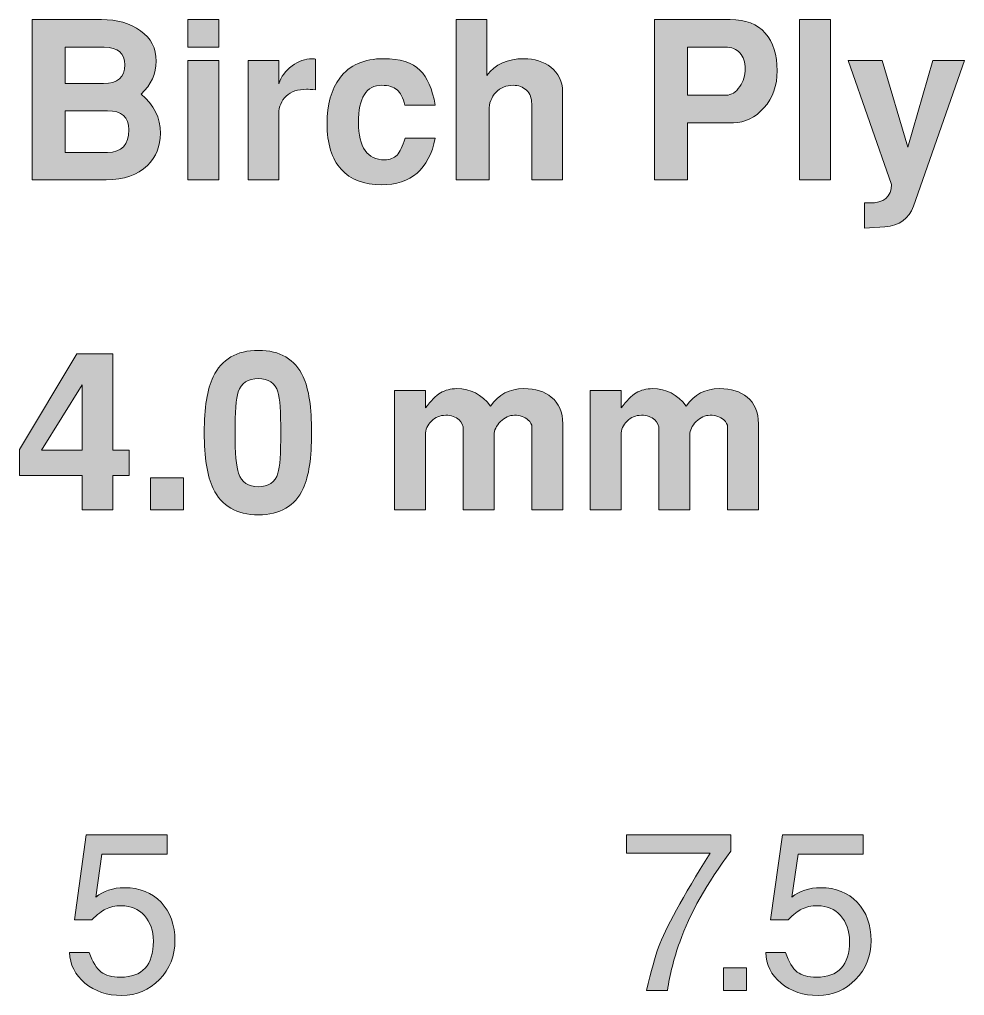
# Model space of a CAD drawing. Header units: inches. Extents: x 1.03 to 7.31, y -7.43 to -0.85.
# Drawn here: x 2.276 to 2.992, y -2.454 to -1.715 of the extents above; entities that cross this region are included whole.
import ezdxf

# ---------------------------------------------------------------- set-up
doc = ezdxf.new("R2010")
doc.units = ezdxf.units.IN
doc.header["$MEASUREMENT"] = 0
doc.layers.add('Layer 1', color=7, linetype='Continuous')

# ---------------------------------------------------------------- blocks, each defined once
blk = doc.blocks.new('block 9')
at = {"layer": 'Layer 1', "true_color": 0xed1f24}
h = blk.add_hatch(color=240, dxfattribs=at)
h.dxf.hatch_style = 2
edge = h.paths.add_edge_path()
edge.add_spline(control_points=[(2.38287, -1.80135), (2.38287, -1.81102), (2.3796, -1.81908), (2.37304, -1.82552), (2.36559, -1.83285), (2.3552, -1.83652), (2.34187, -1.83652), (2.34187, -1.83652), (2.28571, -1.83652), (2.28571, -1.83652), (2.28571, -1.83652), (2.28571, -1.71502), (2.28571, -1.71502), (2.28571, -1.71502), (2.33837, -1.71502), (2.33837, -1.71502), (2.35004, -1.71502), (2.35984, -1.71785), (2.36779, -1.72352), (2.37573, -1.72919), (2.37971, -1.73691), (2.37971, -1.74669), (2.37971, -1.75602), (2.37587, -1.76436), (2.3682, -1.77169), (2.37798, -1.77947), (2.38287, -1.78935), (2.38287, -1.80135)], knot_values=[0, 0, 0, 0, 1, 1, 1, 2, 2, 2, 3, 3, 3, 4, 4, 4, 5, 5, 5, 6, 6, 6, 7, 7, 7, 8, 8, 8, 9, 9, 9, 9], degree=3, periodic=1)
edge = h.paths.add_edge_path()
edge.add_spline(control_points=[(2.35588, -1.74936), (2.35588, -1.74046), (2.35071, -1.73602), (2.34037, -1.73602), (2.34037, -1.73602), (2.31071, -1.73602), (2.31071, -1.73602), (2.31071, -1.73602), (2.31071, -1.76352), (2.31071, -1.76352), (2.31071, -1.76352), (2.33971, -1.76352), (2.33971, -1.76352), (2.35048, -1.76352), (2.35588, -1.7588), (2.35588, -1.74936)], knot_values=[0, 0, 0, 0, 1, 1, 1, 2, 2, 2, 3, 3, 3, 4, 4, 4, 5, 5, 5, 5], degree=3, periodic=1)
edge = h.paths.add_edge_path()
edge.add_spline(control_points=[(2.35904, -1.79852), (2.35904, -1.78897), (2.3536, -1.78419), (2.34271, -1.78419), (2.34271, -1.78419), (2.31071, -1.78419), (2.31071, -1.78419), (2.31071, -1.78419), (2.31071, -1.81569), (2.31071, -1.81569), (2.31071, -1.81569), (2.34271, -1.81569), (2.34271, -1.81569), (2.3536, -1.81569), (2.35904, -1.80996), (2.35904, -1.79852)], knot_values=[0, 0, 0, 0, 1, 1, 1, 2, 2, 2, 3, 3, 3, 4, 4, 4, 5, 5, 5, 5], degree=3, periodic=1)
h = blk.add_hatch(color=240, dxfattribs=at)
h.dxf.hatch_style = 2
h.paths.add_polyline_path([(2.42704, -1.73585), (2.40371, -1.73585), (2.40371, -1.71502), (2.42704, -1.71502)])
h.paths.add_polyline_path([(2.42704, -1.83652), (2.40371, -1.83652), (2.40371, -1.74619), (2.42704, -1.74619)])
h = blk.add_hatch(color=240, dxfattribs=at)
h.dxf.hatch_style = 2
edge = h.paths.add_edge_path()
edge.add_spline(control_points=[(2.68737, -1.83652), (2.68737, -1.83652), (2.66404, -1.83652), (2.66404, -1.83652), (2.66404, -1.83652), (2.66404, -1.77889), (2.66404, -1.77889), (2.66404, -1.77454), (2.66271, -1.77112), (2.66004, -1.76862), (2.65737, -1.76611), (2.65398, -1.76485), (2.64987, -1.76485), (2.64465, -1.76485), (2.64031, -1.76666), (2.63687, -1.77028), (2.63343, -1.77391), (2.63171, -1.77844), (2.63171, -1.7839), (2.63171, -1.7839), (2.63171, -1.83652), (2.63171, -1.83652), (2.63171, -1.83652), (2.6067, -1.83652), (2.6067, -1.83652), (2.6067, -1.83652), (2.6067, -1.71502), (2.6067, -1.71502), (2.6067, -1.71502), (2.63004, -1.71502), (2.63004, -1.71502), (2.63004, -1.71502), (2.63004, -1.75752), (2.63004, -1.75752), (2.63637, -1.74897), (2.6457, -1.74469), (2.65804, -1.74469), (2.66614, -1.74469), (2.67298, -1.74685), (2.67854, -1.75119), (2.68443, -1.75585), (2.68737, -1.76196), (2.68737, -1.76952), (2.68737, -1.76952), (2.68737, -1.83652), (2.68737, -1.83652)], knot_values=[0, 0, 0, 0, 1, 1, 1, 2, 2, 2, 3, 3, 3, 4, 4, 4, 5, 5, 5, 6, 6, 6, 7, 7, 7, 8, 8, 8, 9, 9, 9, 10, 10, 10, 11, 11, 11, 12, 12, 12, 13, 13, 13, 14, 14, 14, 15, 15, 15, 15], degree=3, periodic=1)
h = blk.add_hatch(color=240, dxfattribs=at)
h.dxf.hatch_style = 2
edge = h.paths.add_edge_path()
edge.add_spline(control_points=[(2.84987, -1.75385), (2.84987, -1.76508), (2.84654, -1.77443), (2.83987, -1.78193), (2.8332, -1.78944), (2.82554, -1.79319), (2.81687, -1.79319), (2.81687, -1.79319), (2.78204, -1.79319), (2.78204, -1.79319), (2.78204, -1.79319), (2.78204, -1.83652), (2.78204, -1.83652), (2.78204, -1.83652), (2.75704, -1.83652), (2.75704, -1.83652), (2.75704, -1.83652), (2.75704, -1.71502), (2.75704, -1.71502), (2.75704, -1.71502), (2.8142, -1.71502), (2.8142, -1.71502), (2.82598, -1.71502), (2.83487, -1.71847), (2.84087, -1.72536), (2.84687, -1.73225), (2.84987, -1.74175), (2.84987, -1.75385)], knot_values=[0, 0, 0, 0, 1, 1, 1, 2, 2, 2, 3, 3, 3, 4, 4, 4, 5, 5, 5, 6, 6, 6, 7, 7, 7, 8, 8, 8, 9, 9, 9, 9], degree=3, periodic=1)
edge = h.paths.add_edge_path()
edge.add_spline(control_points=[(2.8257, -1.75235), (2.8257, -1.74736), (2.82437, -1.74335), (2.8217, -1.74036), (2.81904, -1.73735), (2.81531, -1.73585), (2.81054, -1.73585), (2.81054, -1.73585), (2.78204, -1.73585), (2.78204, -1.73585), (2.78204, -1.73585), (2.78204, -1.77235), (2.78204, -1.77235), (2.78204, -1.77235), (2.8112, -1.77235), (2.8112, -1.77235), (2.81521, -1.77235), (2.81864, -1.77019), (2.82154, -1.76586), (2.82431, -1.76185), (2.8257, -1.75735), (2.8257, -1.75235)], knot_values=[0, 0, 0, 0, 1, 1, 1, 2, 2, 2, 3, 3, 3, 4, 4, 4, 5, 5, 5, 6, 6, 6, 7, 7, 7, 7], degree=3, periodic=1)
h = blk.add_hatch(color=240, dxfattribs=at)
h.dxf.hatch_style = 2
h.paths.add_polyline_path([(2.8902, -1.83652), (2.86687, -1.83652), (2.86687, -1.71502), (2.8902, -1.71502)])
h = blk.add_hatch(color=240, dxfattribs=at)
h.dxf.hatch_style = 2
edge = h.paths.add_edge_path()
edge.add_spline(control_points=[(2.50037, -1.76835), (2.49726, -1.76802), (2.49498, -1.76786), (2.49354, -1.76786), (2.48699, -1.76786), (2.48185, -1.76961), (2.47812, -1.77311), (2.4744, -1.7766), (2.47254, -1.78102), (2.47254, -1.78636), (2.47254, -1.78636), (2.47254, -1.83652), (2.47254, -1.83652), (2.47254, -1.83652), (2.44921, -1.83652), (2.44921, -1.83652), (2.44921, -1.83652), (2.44921, -1.74619), (2.44921, -1.74619), (2.44921, -1.74619), (2.47254, -1.74619), (2.47254, -1.74619), (2.47254, -1.74619), (2.47254, -1.76369), (2.47254, -1.76369), (2.47421, -1.75836), (2.47754, -1.75385), (2.48254, -1.75019), (2.48754, -1.74652), (2.49254, -1.74469), (2.49754, -1.74469), (2.49809, -1.74469), (2.49904, -1.7448), (2.50037, -1.74502), (2.50037, -1.74502), (2.50037, -1.76835), (2.50037, -1.76835)], knot_values=[0, 0, 0, 0, 1, 1, 1, 2, 2, 2, 3, 3, 3, 4, 4, 4, 5, 5, 5, 6, 6, 6, 7, 7, 7, 8, 8, 8, 9, 9, 9, 10, 10, 10, 11, 11, 11, 12, 12, 12, 12], degree=3, periodic=1)
h = blk.add_hatch(color=240, dxfattribs=at)
h.dxf.hatch_style = 2
edge = h.paths.add_edge_path()
edge.add_spline(control_points=[(2.59104, -1.80502), (2.58615, -1.82846), (2.57254, -1.84019), (2.5502, -1.84019), (2.53698, -1.84019), (2.52681, -1.83627), (2.51971, -1.82844), (2.51259, -1.8206), (2.50904, -1.80908), (2.50904, -1.79386), (2.50904, -1.77941), (2.51226, -1.76791), (2.5187, -1.75935), (2.52604, -1.74958), (2.5371, -1.74469), (2.55187, -1.74469), (2.56432, -1.74469), (2.57354, -1.74763), (2.57954, -1.75352), (2.58487, -1.75874), (2.5887, -1.76752), (2.59104, -1.77985), (2.59104, -1.77985), (2.56797, -1.77985), (2.56797, -1.77985), (2.56664, -1.77435), (2.56466, -1.77047), (2.56204, -1.76823), (2.55942, -1.76598), (2.5556, -1.76485), (2.55059, -1.76485), (2.53878, -1.76485), (2.53287, -1.77427), (2.53287, -1.7931), (2.53287, -1.81194), (2.53945, -1.82136), (2.5526, -1.82136), (2.55661, -1.82136), (2.55975, -1.82013), (2.56204, -1.81769), (2.56432, -1.81525), (2.56636, -1.81102), (2.56814, -1.80502), (2.56814, -1.80502), (2.59104, -1.80502), (2.59104, -1.80502)], knot_values=[0, 0, 0, 0, 1, 1, 1, 2, 2, 2, 3, 3, 3, 4, 4, 4, 5, 5, 5, 6, 6, 6, 7, 7, 7, 8, 8, 8, 9, 9, 9, 10, 10, 10, 11, 11, 11, 12, 12, 12, 13, 13, 13, 14, 14, 14, 15, 15, 15, 15], degree=3, periodic=1)
h = blk.add_hatch(color=240, dxfattribs=at)
h.dxf.hatch_style = 2
edge = h.paths.add_edge_path()
edge.add_spline(control_points=[(2.9917, -1.74619), (2.9917, -1.74619), (2.95304, -1.85652), (2.95304, -1.85652), (2.9497, -1.86597), (2.94248, -1.87113), (2.93137, -1.87202), (2.93137, -1.87202), (2.91604, -1.87319), (2.91604, -1.87319), (2.91604, -1.87319), (2.91604, -1.85402), (2.91604, -1.85402), (2.91604, -1.85402), (2.91954, -1.85402), (2.91954, -1.85402), (2.93076, -1.85402), (2.93637, -1.84935), (2.93637, -1.84002), (2.93637, -1.84002), (2.90354, -1.74619), (2.90354, -1.74619), (2.90354, -1.74619), (2.92937, -1.74619), (2.92937, -1.74619), (2.92937, -1.74619), (2.94887, -1.81169), (2.94887, -1.81169), (2.94887, -1.81169), (2.96771, -1.74619), (2.96771, -1.74619), (2.96771, -1.74619), (2.9917, -1.74619), (2.9917, -1.74619)], knot_values=[0, 0, 0, 0, 1, 1, 1, 2, 2, 2, 3, 3, 3, 4, 4, 4, 5, 5, 5, 6, 6, 6, 7, 7, 7, 8, 8, 8, 9, 9, 9, 10, 10, 10, 11, 11, 11, 11], degree=3, periodic=1)
at = {"layer": 'Layer 1', "lineweight": 0}
for points in [[(2.42704, -1.73585), (2.40371, -1.73585), (2.40371, -1.71502), (2.42704, -1.71502), (2.42704, -1.73585)], [(2.8902, -1.83652), (2.86687, -1.83652), (2.86687, -1.71502), (2.8902, -1.71502), (2.8902, -1.83652)], [(2.42704, -1.83652), (2.40371, -1.83652), (2.40371, -1.74619), (2.42704, -1.74619), (2.42704, -1.83652)]]:
    blk.add_lwpolyline(points, dxfattribs=at)
for points, knots in [([(2.38287, -1.80135), (2.38287, -1.81102), (2.3796, -1.81908), (2.37304, -1.82552), (2.36559, -1.83285), (2.3552, -1.83652), (2.34187, -1.83652), (2.34187, -1.83652), (2.28571, -1.83652), (2.28571, -1.83652), (2.28571, -1.83652), (2.28571, -1.71502), (2.28571, -1.71502), (2.28571, -1.71502), (2.33837, -1.71502), (2.33837, -1.71502), (2.35004, -1.71502), (2.35984, -1.71785), (2.36779, -1.72352), (2.37573, -1.72919), (2.37971, -1.73691), (2.37971, -1.74669), (2.37971, -1.75602), (2.37587, -1.76436), (2.3682, -1.77169), (2.37798, -1.77947), (2.38287, -1.78935), (2.38287, -1.80135)], [0, 0, 0, 0, 1, 1, 1, 2, 2, 2, 3, 3, 3, 4, 4, 4, 5, 5, 5, 6, 6, 6, 7, 7, 7, 8, 8, 8, 9, 9, 9, 9]), ([(2.68737, -1.83652), (2.68737, -1.83652), (2.66404, -1.83652), (2.66404, -1.83652), (2.66404, -1.83652), (2.66404, -1.77889), (2.66404, -1.77889), (2.66404, -1.77454), (2.66271, -1.77112), (2.66004, -1.76862), (2.65737, -1.76611), (2.65398, -1.76485), (2.64987, -1.76485), (2.64465, -1.76485), (2.64031, -1.76666), (2.63687, -1.77028), (2.63343, -1.77391), (2.63171, -1.77844), (2.63171, -1.7839), (2.63171, -1.7839), (2.63171, -1.83652), (2.63171, -1.83652), (2.63171, -1.83652), (2.6067, -1.83652), (2.6067, -1.83652), (2.6067, -1.83652), (2.6067, -1.71502), (2.6067, -1.71502), (2.6067, -1.71502), (2.63004, -1.71502), (2.63004, -1.71502), (2.63004, -1.71502), (2.63004, -1.75752), (2.63004, -1.75752), (2.63637, -1.74897), (2.6457, -1.74469), (2.65804, -1.74469), (2.66614, -1.74469), (2.67298, -1.74685), (2.67854, -1.75119), (2.68443, -1.75585), (2.68737, -1.76196), (2.68737, -1.76952), (2.68737, -1.76952), (2.68737, -1.83652), (2.68737, -1.83652)], [0, 0, 0, 0, 1, 1, 1, 2, 2, 2, 3, 3, 3, 4, 4, 4, 5, 5, 5, 6, 6, 6, 7, 7, 7, 8, 8, 8, 9, 9, 9, 10, 10, 10, 11, 11, 11, 12, 12, 12, 13, 13, 13, 14, 14, 14, 15, 15, 15, 15]), ([(2.84987, -1.75385), (2.84987, -1.76508), (2.84654, -1.77443), (2.83987, -1.78193), (2.8332, -1.78944), (2.82554, -1.79319), (2.81687, -1.79319), (2.81687, -1.79319), (2.78204, -1.79319), (2.78204, -1.79319), (2.78204, -1.79319), (2.78204, -1.83652), (2.78204, -1.83652), (2.78204, -1.83652), (2.75704, -1.83652), (2.75704, -1.83652), (2.75704, -1.83652), (2.75704, -1.71502), (2.75704, -1.71502), (2.75704, -1.71502), (2.8142, -1.71502), (2.8142, -1.71502), (2.82598, -1.71502), (2.83487, -1.71847), (2.84087, -1.72536), (2.84687, -1.73225), (2.84987, -1.74175), (2.84987, -1.75385)], [0, 0, 0, 0, 1, 1, 1, 2, 2, 2, 3, 3, 3, 4, 4, 4, 5, 5, 5, 6, 6, 6, 7, 7, 7, 8, 8, 8, 9, 9, 9, 9]), ([(2.35588, -1.74936), (2.35588, -1.74046), (2.35071, -1.73602), (2.34037, -1.73602), (2.34037, -1.73602), (2.31071, -1.73602), (2.31071, -1.73602), (2.31071, -1.73602), (2.31071, -1.76352), (2.31071, -1.76352), (2.31071, -1.76352), (2.33971, -1.76352), (2.33971, -1.76352), (2.35048, -1.76352), (2.35588, -1.7588), (2.35588, -1.74936)], [0, 0, 0, 0, 1, 1, 1, 2, 2, 2, 3, 3, 3, 4, 4, 4, 5, 5, 5, 5]), ([(2.8257, -1.75235), (2.8257, -1.74736), (2.82437, -1.74335), (2.8217, -1.74036), (2.81904, -1.73735), (2.81531, -1.73585), (2.81054, -1.73585), (2.81054, -1.73585), (2.78204, -1.73585), (2.78204, -1.73585), (2.78204, -1.73585), (2.78204, -1.77235), (2.78204, -1.77235), (2.78204, -1.77235), (2.8112, -1.77235), (2.8112, -1.77235), (2.81521, -1.77235), (2.81864, -1.77019), (2.82154, -1.76586), (2.82431, -1.76185), (2.8257, -1.75735), (2.8257, -1.75235)], [0, 0, 0, 0, 1, 1, 1, 2, 2, 2, 3, 3, 3, 4, 4, 4, 5, 5, 5, 6, 6, 6, 7, 7, 7, 7]), ([(2.50037, -1.76835), (2.49726, -1.76802), (2.49498, -1.76786), (2.49354, -1.76786), (2.48699, -1.76786), (2.48185, -1.76961), (2.47812, -1.77311), (2.4744, -1.7766), (2.47254, -1.78102), (2.47254, -1.78636), (2.47254, -1.78636), (2.47254, -1.83652), (2.47254, -1.83652), (2.47254, -1.83652), (2.44921, -1.83652), (2.44921, -1.83652), (2.44921, -1.83652), (2.44921, -1.74619), (2.44921, -1.74619), (2.44921, -1.74619), (2.47254, -1.74619), (2.47254, -1.74619), (2.47254, -1.74619), (2.47254, -1.76369), (2.47254, -1.76369), (2.47421, -1.75836), (2.47754, -1.75385), (2.48254, -1.75019), (2.48754, -1.74652), (2.49254, -1.74469), (2.49754, -1.74469), (2.49809, -1.74469), (2.49904, -1.7448), (2.50037, -1.74502), (2.50037, -1.74502), (2.50037, -1.76835), (2.50037, -1.76835)], [0, 0, 0, 0, 1, 1, 1, 2, 2, 2, 3, 3, 3, 4, 4, 4, 5, 5, 5, 6, 6, 6, 7, 7, 7, 8, 8, 8, 9, 9, 9, 10, 10, 10, 11, 11, 11, 12, 12, 12, 12]), ([(2.59104, -1.80502), (2.58615, -1.82846), (2.57254, -1.84019), (2.5502, -1.84019), (2.53698, -1.84019), (2.52681, -1.83627), (2.51971, -1.82844), (2.51259, -1.8206), (2.50904, -1.80908), (2.50904, -1.79386), (2.50904, -1.77941), (2.51226, -1.76791), (2.5187, -1.75935), (2.52604, -1.74958), (2.5371, -1.74469), (2.55187, -1.74469), (2.56432, -1.74469), (2.57354, -1.74763), (2.57954, -1.75352), (2.58487, -1.75874), (2.5887, -1.76752), (2.59104, -1.77985), (2.59104, -1.77985), (2.56797, -1.77985), (2.56797, -1.77985), (2.56664, -1.77435), (2.56466, -1.77047), (2.56204, -1.76823), (2.55942, -1.76598), (2.5556, -1.76485), (2.55059, -1.76485), (2.53878, -1.76485), (2.53287, -1.77427), (2.53287, -1.7931), (2.53287, -1.81194), (2.53945, -1.82136), (2.5526, -1.82136), (2.55661, -1.82136), (2.55975, -1.82013), (2.56204, -1.81769), (2.56432, -1.81525), (2.56636, -1.81102), (2.56814, -1.80502), (2.56814, -1.80502), (2.59104, -1.80502), (2.59104, -1.80502)], [0, 0, 0, 0, 1, 1, 1, 2, 2, 2, 3, 3, 3, 4, 4, 4, 5, 5, 5, 6, 6, 6, 7, 7, 7, 8, 8, 8, 9, 9, 9, 10, 10, 10, 11, 11, 11, 12, 12, 12, 13, 13, 13, 14, 14, 14, 15, 15, 15, 15]), ([(2.9917, -1.74619), (2.9917, -1.74619), (2.95304, -1.85652), (2.95304, -1.85652), (2.9497, -1.86597), (2.94248, -1.87113), (2.93137, -1.87202), (2.93137, -1.87202), (2.91604, -1.87319), (2.91604, -1.87319), (2.91604, -1.87319), (2.91604, -1.85402), (2.91604, -1.85402), (2.91604, -1.85402), (2.91954, -1.85402), (2.91954, -1.85402), (2.93076, -1.85402), (2.93637, -1.84935), (2.93637, -1.84002), (2.93637, -1.84002), (2.90354, -1.74619), (2.90354, -1.74619), (2.90354, -1.74619), (2.92937, -1.74619), (2.92937, -1.74619), (2.92937, -1.74619), (2.94887, -1.81169), (2.94887, -1.81169), (2.94887, -1.81169), (2.96771, -1.74619), (2.96771, -1.74619), (2.96771, -1.74619), (2.9917, -1.74619), (2.9917, -1.74619)], [0, 0, 0, 0, 1, 1, 1, 2, 2, 2, 3, 3, 3, 4, 4, 4, 5, 5, 5, 6, 6, 6, 7, 7, 7, 8, 8, 8, 9, 9, 9, 10, 10, 10, 11, 11, 11, 11]), ([(2.35904, -1.79852), (2.35904, -1.78897), (2.3536, -1.78419), (2.34271, -1.78419), (2.34271, -1.78419), (2.31071, -1.78419), (2.31071, -1.78419), (2.31071, -1.78419), (2.31071, -1.81569), (2.31071, -1.81569), (2.31071, -1.81569), (2.34271, -1.81569), (2.34271, -1.81569), (2.3536, -1.81569), (2.35904, -1.80996), (2.35904, -1.79852)], [0, 0, 0, 0, 1, 1, 1, 2, 2, 2, 3, 3, 3, 4, 4, 4, 5, 5, 5, 5])]:
    blk.add_open_spline(points, degree=3, knots=knots, dxfattribs=at)
blk = doc.blocks.new('block 11')
at = {"layer": 'Layer 1', "true_color": 0xed1f24}
h = blk.add_hatch(color=240, dxfattribs=at)
h.dxf.hatch_style = 2
edge = h.paths.add_edge_path()
edge.add_spline(control_points=[(2.49737, -2.02802), (2.49737, -2.04702), (2.49526, -2.06113), (2.49103, -2.07035), (2.48482, -2.08369), (2.47348, -2.09035), (2.45704, -2.09035), (2.44059, -2.09035), (2.42921, -2.08369), (2.42287, -2.07035), (2.41831, -2.06091), (2.41604, -2.0468), (2.41604, -2.02802), (2.41604, -2.00924), (2.41831, -1.99513), (2.42287, -1.98569), (2.42921, -1.97235), (2.44059, -1.96568), (2.45704, -1.96568), (2.47348, -1.96568), (2.48482, -1.97235), (2.49103, -1.98569), (2.49526, -1.99491), (2.49737, -2.00902), (2.49737, -2.02802)], knot_values=[0, 0, 0, 0, 1, 1, 1, 2, 2, 2, 3, 3, 3, 4, 4, 4, 5, 5, 5, 6, 6, 6, 7, 7, 7, 8, 8, 8, 8], degree=3, periodic=1)
edge = h.paths.add_edge_path()
edge.add_spline(control_points=[(2.47404, -2.02802), (2.47404, -2.01225), (2.47331, -2.00197), (2.47187, -1.99719), (2.46965, -1.99041), (2.4647, -1.98702), (2.45704, -1.98702), (2.44926, -1.98702), (2.44421, -1.99041), (2.44187, -1.99719), (2.44021, -2.00219), (2.43937, -2.01246), (2.43937, -2.02802), (2.43937, -2.04358), (2.44026, -2.05385), (2.44204, -2.05885), (2.44426, -2.06563), (2.44926, -2.06902), (2.45704, -2.06902), (2.4647, -2.06902), (2.46965, -2.06563), (2.47187, -2.05885), (2.47331, -2.05408), (2.47404, -2.0438), (2.47404, -2.02802)], knot_values=[0, 0, 0, 0, 1, 1, 1, 2, 2, 2, 3, 3, 3, 4, 4, 4, 5, 5, 5, 6, 6, 6, 7, 7, 7, 8, 8, 8, 8], degree=3, periodic=1)
h = blk.add_hatch(color=240, dxfattribs=at)
h.dxf.hatch_style = 2
h.paths.add_polyline_path([(2.35921, -2.06052), (2.34688, -2.06052), (2.34688, -2.08652), (2.32354, -2.08652), (2.32354, -2.06052), (2.2762, -2.06052), (2.2762, -2.04069), (2.31971, -1.96836), (2.34688, -1.96836), (2.34688, -2.04119), (2.35921, -2.04119)])
h.paths.add_polyline_path([(2.32354, -2.04119), (2.32354, -1.99173), (2.29283, -2.04119)])
h = blk.add_hatch(color=240, dxfattribs=at)
h.dxf.hatch_style = 2
edge = h.paths.add_edge_path()
edge.add_spline(control_points=[(2.68754, -2.08652), (2.68754, -2.08652), (2.66421, -2.08652), (2.66421, -2.08652), (2.66421, -2.08652), (2.66421, -2.02383), (2.66421, -2.02383), (2.66421, -2.02195), (2.66321, -2.02012), (2.66121, -2.01834), (2.65865, -2.01602), (2.65521, -2.01485), (2.65087, -2.01485), (2.64709, -2.01485), (2.6436, -2.01643), (2.64037, -2.01959), (2.63715, -2.02275), (2.63554, -2.02616), (2.63554, -2.02982), (2.63554, -2.02982), (2.63554, -2.08652), (2.63554, -2.08652), (2.63554, -2.08652), (2.61221, -2.08652), (2.61221, -2.08652), (2.61221, -2.08652), (2.61221, -2.02552), (2.61221, -2.02552), (2.61221, -2.02275), (2.61115, -2.02035), (2.60904, -2.01835), (2.60659, -2.01602), (2.60321, -2.01485), (2.59888, -2.01485), (2.59465, -2.01485), (2.59104, -2.01636), (2.58804, -2.01935), (2.58504, -2.02235), (2.58354, -2.0258), (2.58354, -2.02969), (2.58354, -2.02969), (2.58354, -2.08652), (2.58354, -2.08652), (2.58354, -2.08652), (2.56021, -2.08652), (2.56021, -2.08652), (2.56021, -2.08652), (2.56021, -1.99619), (2.56021, -1.99619), (2.56021, -1.99619), (2.58354, -1.99619), (2.58354, -1.99619), (2.58354, -1.99619), (2.58354, -2.00935), (2.58354, -2.00935), (2.58765, -2.0038), (2.59146, -1.99997), (2.59496, -1.99786), (2.59846, -1.99575), (2.6026, -1.99469), (2.60737, -1.99469), (2.61771, -1.99469), (2.62621, -1.99908), (2.63287, -2.00785), (2.63888, -1.99908), (2.64726, -1.99469), (2.65804, -1.99469), (2.66682, -1.99469), (2.67376, -1.9968), (2.67887, -2.00102), (2.68465, -2.00558), (2.68754, -2.01236), (2.68754, -2.02136), (2.68754, -2.02136), (2.68754, -2.08652), (2.68754, -2.08652)], knot_values=[0, 0, 0, 0, 1, 1, 1, 2, 2, 2, 3, 3, 3, 4, 4, 4, 5, 5, 5, 6, 6, 6, 7, 7, 7, 8, 8, 8, 9, 9, 9, 10, 10, 10, 11, 11, 11, 12, 12, 12, 13, 13, 13, 14, 14, 14, 15, 15, 15, 16, 16, 16, 17, 17, 17, 18, 18, 18, 19, 19, 19, 20, 20, 20, 21, 21, 21, 22, 22, 22, 23, 23, 23, 24, 24, 24, 25, 25, 25, 25], degree=3, periodic=1)
h = blk.add_hatch(color=240, dxfattribs=at)
h.dxf.hatch_style = 2
edge = h.paths.add_edge_path()
edge.add_spline(control_points=[(2.83571, -2.08652), (2.83571, -2.08652), (2.81238, -2.08652), (2.81238, -2.08652), (2.81238, -2.08652), (2.81238, -2.02383), (2.81238, -2.02383), (2.81238, -2.02195), (2.81137, -2.02012), (2.80937, -2.01834), (2.80682, -2.01602), (2.80337, -2.01485), (2.79904, -2.01485), (2.79526, -2.01485), (2.79176, -2.01643), (2.78854, -2.01959), (2.78532, -2.02275), (2.7837, -2.02616), (2.7837, -2.02982), (2.7837, -2.02982), (2.7837, -2.08652), (2.7837, -2.08652), (2.7837, -2.08652), (2.76038, -2.08652), (2.76038, -2.08652), (2.76038, -2.08652), (2.76038, -2.02552), (2.76038, -2.02552), (2.76038, -2.02275), (2.75932, -2.02035), (2.75721, -2.01835), (2.75476, -2.01602), (2.75138, -2.01485), (2.74704, -2.01485), (2.74282, -2.01485), (2.73921, -2.01636), (2.73621, -2.01935), (2.73321, -2.02235), (2.73171, -2.0258), (2.73171, -2.02969), (2.73171, -2.02969), (2.73171, -2.08652), (2.73171, -2.08652), (2.73171, -2.08652), (2.70837, -2.08652), (2.70837, -2.08652), (2.70837, -2.08652), (2.70837, -1.99619), (2.70837, -1.99619), (2.70837, -1.99619), (2.73171, -1.99619), (2.73171, -1.99619), (2.73171, -1.99619), (2.73171, -2.00935), (2.73171, -2.00935), (2.73582, -2.0038), (2.73962, -1.99997), (2.74312, -1.99786), (2.74662, -1.99575), (2.75077, -1.99469), (2.75554, -1.99469), (2.76588, -1.99469), (2.77437, -1.99908), (2.78104, -2.00785), (2.78704, -1.99908), (2.79543, -1.99469), (2.80621, -1.99469), (2.81498, -1.99469), (2.82193, -1.9968), (2.82704, -2.00102), (2.83282, -2.00558), (2.83571, -2.01236), (2.83571, -2.02136), (2.83571, -2.02136), (2.83571, -2.08652), (2.83571, -2.08652)], knot_values=[0, 0, 0, 0, 1, 1, 1, 2, 2, 2, 3, 3, 3, 4, 4, 4, 5, 5, 5, 6, 6, 6, 7, 7, 7, 8, 8, 8, 9, 9, 9, 10, 10, 10, 11, 11, 11, 12, 12, 12, 13, 13, 13, 14, 14, 14, 15, 15, 15, 16, 16, 16, 17, 17, 17, 18, 18, 18, 19, 19, 19, 20, 20, 20, 21, 21, 21, 22, 22, 22, 23, 23, 23, 24, 24, 24, 25, 25, 25, 25], degree=3, periodic=1)
h = blk.add_hatch(color=240, dxfattribs=at)
h.dxf.hatch_style = 2
h.paths.add_polyline_path([(2.40037, -2.08652), (2.37537, -2.08652), (2.37537, -2.06219), (2.40037, -2.06219)])
at = {"layer": 'Layer 1', "lineweight": 0}
for points in [[(2.35921, -2.06052), (2.34688, -2.06052), (2.34688, -2.08652), (2.32354, -2.08652), (2.32354, -2.06052), (2.2762, -2.06052), (2.2762, -2.04069), (2.31971, -1.96836), (2.34688, -1.96836), (2.34688, -2.04119), (2.35921, -2.04119), (2.35921, -2.06052)], [(2.32354, -2.04119), (2.32354, -1.99173), (2.29283, -2.04119), (2.32354, -2.04119)], [(2.40037, -2.08652), (2.37537, -2.08652), (2.37537, -2.06219), (2.40037, -2.06219), (2.40037, -2.08652)]]:
    blk.add_lwpolyline(points, dxfattribs=at)
for points, knots in [([(2.49737, -2.02802), (2.49737, -2.04702), (2.49526, -2.06113), (2.49103, -2.07035), (2.48482, -2.08369), (2.47348, -2.09035), (2.45704, -2.09035), (2.44059, -2.09035), (2.42921, -2.08369), (2.42287, -2.07035), (2.41831, -2.06091), (2.41604, -2.0468), (2.41604, -2.02802), (2.41604, -2.00924), (2.41831, -1.99513), (2.42287, -1.98569), (2.42921, -1.97235), (2.44059, -1.96568), (2.45704, -1.96568), (2.47348, -1.96568), (2.48482, -1.97235), (2.49103, -1.98569), (2.49526, -1.99491), (2.49737, -2.00902), (2.49737, -2.02802)], [0, 0, 0, 0, 1, 1, 1, 2, 2, 2, 3, 3, 3, 4, 4, 4, 5, 5, 5, 6, 6, 6, 7, 7, 7, 8, 8, 8, 8]), ([(2.47404, -2.02802), (2.47404, -2.01225), (2.47331, -2.00197), (2.47187, -1.99719), (2.46965, -1.99041), (2.4647, -1.98702), (2.45704, -1.98702), (2.44926, -1.98702), (2.44421, -1.99041), (2.44187, -1.99719), (2.44021, -2.00219), (2.43937, -2.01246), (2.43937, -2.02802), (2.43937, -2.04358), (2.44026, -2.05385), (2.44204, -2.05885), (2.44426, -2.06563), (2.44926, -2.06902), (2.45704, -2.06902), (2.4647, -2.06902), (2.46965, -2.06563), (2.47187, -2.05885), (2.47331, -2.05408), (2.47404, -2.0438), (2.47404, -2.02802)], [0, 0, 0, 0, 1, 1, 1, 2, 2, 2, 3, 3, 3, 4, 4, 4, 5, 5, 5, 6, 6, 6, 7, 7, 7, 8, 8, 8, 8]), ([(2.68754, -2.08652), (2.68754, -2.08652), (2.66421, -2.08652), (2.66421, -2.08652), (2.66421, -2.08652), (2.66421, -2.02383), (2.66421, -2.02383), (2.66421, -2.02195), (2.66321, -2.02012), (2.66121, -2.01834), (2.65865, -2.01602), (2.65521, -2.01485), (2.65087, -2.01485), (2.64709, -2.01485), (2.6436, -2.01643), (2.64037, -2.01959), (2.63715, -2.02275), (2.63554, -2.02616), (2.63554, -2.02982), (2.63554, -2.02982), (2.63554, -2.08652), (2.63554, -2.08652), (2.63554, -2.08652), (2.61221, -2.08652), (2.61221, -2.08652), (2.61221, -2.08652), (2.61221, -2.02552), (2.61221, -2.02552), (2.61221, -2.02275), (2.61115, -2.02035), (2.60904, -2.01835), (2.60659, -2.01602), (2.60321, -2.01485), (2.59888, -2.01485), (2.59465, -2.01485), (2.59104, -2.01636), (2.58804, -2.01935), (2.58504, -2.02235), (2.58354, -2.0258), (2.58354, -2.02969), (2.58354, -2.02969), (2.58354, -2.08652), (2.58354, -2.08652), (2.58354, -2.08652), (2.56021, -2.08652), (2.56021, -2.08652), (2.56021, -2.08652), (2.56021, -1.99619), (2.56021, -1.99619), (2.56021, -1.99619), (2.58354, -1.99619), (2.58354, -1.99619), (2.58354, -1.99619), (2.58354, -2.00935), (2.58354, -2.00935), (2.58765, -2.0038), (2.59146, -1.99997), (2.59496, -1.99786), (2.59846, -1.99575), (2.6026, -1.99469), (2.60737, -1.99469), (2.61771, -1.99469), (2.62621, -1.99908), (2.63287, -2.00785), (2.63888, -1.99908), (2.64726, -1.99469), (2.65804, -1.99469), (2.66682, -1.99469), (2.67376, -1.9968), (2.67887, -2.00102), (2.68465, -2.00558), (2.68754, -2.01236), (2.68754, -2.02136), (2.68754, -2.02136), (2.68754, -2.08652), (2.68754, -2.08652)], [0, 0, 0, 0, 1, 1, 1, 2, 2, 2, 3, 3, 3, 4, 4, 4, 5, 5, 5, 6, 6, 6, 7, 7, 7, 8, 8, 8, 9, 9, 9, 10, 10, 10, 11, 11, 11, 12, 12, 12, 13, 13, 13, 14, 14, 14, 15, 15, 15, 16, 16, 16, 17, 17, 17, 18, 18, 18, 19, 19, 19, 20, 20, 20, 21, 21, 21, 22, 22, 22, 23, 23, 23, 24, 24, 24, 25, 25, 25, 25]), ([(2.83571, -2.08652), (2.83571, -2.08652), (2.81238, -2.08652), (2.81238, -2.08652), (2.81238, -2.08652), (2.81238, -2.02383), (2.81238, -2.02383), (2.81238, -2.02195), (2.81137, -2.02012), (2.80937, -2.01834), (2.80682, -2.01602), (2.80337, -2.01485), (2.79904, -2.01485), (2.79526, -2.01485), (2.79176, -2.01643), (2.78854, -2.01959), (2.78532, -2.02275), (2.7837, -2.02616), (2.7837, -2.02982), (2.7837, -2.02982), (2.7837, -2.08652), (2.7837, -2.08652), (2.7837, -2.08652), (2.76038, -2.08652), (2.76038, -2.08652), (2.76038, -2.08652), (2.76038, -2.02552), (2.76038, -2.02552), (2.76038, -2.02275), (2.75932, -2.02035), (2.75721, -2.01835), (2.75476, -2.01602), (2.75138, -2.01485), (2.74704, -2.01485), (2.74282, -2.01485), (2.73921, -2.01636), (2.73621, -2.01935), (2.73321, -2.02235), (2.73171, -2.0258), (2.73171, -2.02969), (2.73171, -2.02969), (2.73171, -2.08652), (2.73171, -2.08652), (2.73171, -2.08652), (2.70837, -2.08652), (2.70837, -2.08652), (2.70837, -2.08652), (2.70837, -1.99619), (2.70837, -1.99619), (2.70837, -1.99619), (2.73171, -1.99619), (2.73171, -1.99619), (2.73171, -1.99619), (2.73171, -2.00935), (2.73171, -2.00935), (2.73582, -2.0038), (2.73962, -1.99997), (2.74312, -1.99786), (2.74662, -1.99575), (2.75077, -1.99469), (2.75554, -1.99469), (2.76588, -1.99469), (2.77437, -1.99908), (2.78104, -2.00785), (2.78704, -1.99908), (2.79543, -1.99469), (2.80621, -1.99469), (2.81498, -1.99469), (2.82193, -1.9968), (2.82704, -2.00102), (2.83282, -2.00558), (2.83571, -2.01236), (2.83571, -2.02136), (2.83571, -2.02136), (2.83571, -2.08652), (2.83571, -2.08652)], [0, 0, 0, 0, 1, 1, 1, 2, 2, 2, 3, 3, 3, 4, 4, 4, 5, 5, 5, 6, 6, 6, 7, 7, 7, 8, 8, 8, 9, 9, 9, 10, 10, 10, 11, 11, 11, 12, 12, 12, 13, 13, 13, 14, 14, 14, 15, 15, 15, 16, 16, 16, 17, 17, 17, 18, 18, 18, 19, 19, 19, 20, 20, 20, 21, 21, 21, 22, 22, 22, 23, 23, 23, 24, 24, 24, 25, 25, 25, 25])]:
    blk.add_open_spline(points, degree=3, knots=knots, dxfattribs=at)
blk = doc.blocks.new('block 28')
at = {"layer": 'Layer 1', "true_color": 0xed1f24}
h = blk.add_hatch(color=240, dxfattribs=at)
h.dxf.hatch_style = 2
edge = h.paths.add_edge_path()
edge.add_spline(control_points=[(2.39387, -2.41295), (2.39387, -2.42451), (2.38995, -2.43431), (2.38212, -2.44237), (2.37429, -2.45043), (2.36481, -2.45445), (2.35371, -2.45445), (2.34248, -2.45445), (2.33315, -2.45134), (2.3257, -2.44512), (2.31826, -2.4389), (2.31437, -2.43112), (2.31404, -2.42179), (2.31404, -2.42179), (2.32904, -2.42179), (2.32904, -2.42179), (2.33159, -2.42912), (2.33456, -2.4341), (2.33795, -2.4367), (2.34134, -2.43931), (2.3462, -2.44062), (2.35254, -2.44062), (2.3692, -2.44062), (2.37754, -2.43151), (2.37754, -2.41328), (2.37754, -2.40529), (2.37526, -2.39882), (2.37071, -2.39387), (2.36615, -2.38892), (2.36037, -2.38645), (2.35337, -2.38645), (2.34859, -2.38645), (2.34454, -2.38734), (2.34121, -2.38912), (2.33853, -2.39045), (2.33514, -2.39312), (2.33103, -2.39712), (2.33103, -2.39712), (2.3177, -2.39712), (2.3177, -2.39712), (2.3177, -2.39712), (2.32671, -2.33262), (2.32671, -2.33262), (2.32671, -2.33262), (2.38787, -2.33262), (2.38787, -2.33262), (2.38787, -2.33262), (2.38787, -2.34728), (2.38787, -2.34728), (2.38787, -2.34728), (2.33862, -2.34728), (2.33862, -2.34728), (2.33862, -2.34728), (2.3339, -2.37996), (2.3339, -2.37996), (2.33967, -2.37518), (2.34694, -2.37278), (2.35572, -2.37278), (2.36716, -2.37278), (2.37638, -2.37648), (2.38338, -2.38387), (2.39037, -2.39126), (2.39387, -2.40095), (2.39387, -2.41295)], knot_values=[0, 0, 0, 0, 1, 1, 1, 2, 2, 2, 3, 3, 3, 4, 4, 4, 5, 5, 5, 6, 6, 6, 7, 7, 7, 8, 8, 8, 9, 9, 9, 10, 10, 10, 11, 11, 11, 12, 12, 12, 13, 13, 13, 14, 14, 14, 15, 15, 15, 16, 16, 16, 17, 17, 17, 18, 18, 18, 19, 19, 19, 20, 20, 20, 21, 21, 21, 21], degree=3, periodic=1)
at = {"layer": 'Layer 1', "lineweight": 0}
blk.add_open_spline([(2.39387, -2.41295), (2.39387, -2.42451), (2.38995, -2.43431), (2.38212, -2.44237), (2.37429, -2.45043), (2.36481, -2.45445), (2.35371, -2.45445), (2.34248, -2.45445), (2.33315, -2.45134), (2.3257, -2.44512), (2.31826, -2.4389), (2.31437, -2.43112), (2.31404, -2.42179), (2.31404, -2.42179), (2.32904, -2.42179), (2.32904, -2.42179), (2.33159, -2.42912), (2.33456, -2.4341), (2.33795, -2.4367), (2.34134, -2.43931), (2.3462, -2.44062), (2.35254, -2.44062), (2.3692, -2.44062), (2.37754, -2.43151), (2.37754, -2.41328), (2.37754, -2.40529), (2.37526, -2.39882), (2.37071, -2.39387), (2.36615, -2.38892), (2.36037, -2.38645), (2.35337, -2.38645), (2.34859, -2.38645), (2.34454, -2.38734), (2.34121, -2.38912), (2.33853, -2.39045), (2.33514, -2.39312), (2.33103, -2.39712), (2.33103, -2.39712), (2.3177, -2.39712), (2.3177, -2.39712), (2.3177, -2.39712), (2.32671, -2.33262), (2.32671, -2.33262), (2.32671, -2.33262), (2.38787, -2.33262), (2.38787, -2.33262), (2.38787, -2.33262), (2.38787, -2.34728), (2.38787, -2.34728), (2.38787, -2.34728), (2.33862, -2.34728), (2.33862, -2.34728), (2.33862, -2.34728), (2.3339, -2.37996), (2.3339, -2.37996), (2.33967, -2.37518), (2.34694, -2.37278), (2.35572, -2.37278), (2.36716, -2.37278), (2.37638, -2.37648), (2.38338, -2.38387), (2.39037, -2.39126), (2.39387, -2.40095), (2.39387, -2.41295)], degree=3, knots=[0, 0, 0, 0, 1, 1, 1, 2, 2, 2, 3, 3, 3, 4, 4, 4, 5, 5, 5, 6, 6, 6, 7, 7, 7, 8, 8, 8, 9, 9, 9, 10, 10, 10, 11, 11, 11, 12, 12, 12, 13, 13, 13, 14, 14, 14, 15, 15, 15, 16, 16, 16, 17, 17, 17, 18, 18, 18, 19, 19, 19, 20, 20, 20, 21, 21, 21, 21], dxfattribs=at)
blk = doc.blocks.new('block 29')
at = {"layer": 'Layer 1', "true_color": 0xed1f24}
h = blk.add_hatch(color=240, dxfattribs=at)
h.dxf.hatch_style = 2
edge = h.paths.add_edge_path()
edge.add_spline(control_points=[(2.81475, -2.34512), (2.79664, -2.36945), (2.78375, -2.3924), (2.77608, -2.41395), (2.77175, -2.42617), (2.76864, -2.43845), (2.76675, -2.45079), (2.76675, -2.45079), (2.75092, -2.45079), (2.75092, -2.45079), (2.75447, -2.43578), (2.75753, -2.42485), (2.76008, -2.41796), (2.76519, -2.40395), (2.77819, -2.38017), (2.79908, -2.34662), (2.79908, -2.34662), (2.73574, -2.34662), (2.73574, -2.34662), (2.73574, -2.34662), (2.73574, -2.33262), (2.73574, -2.33262), (2.73574, -2.33262), (2.81475, -2.33262), (2.81475, -2.33262), (2.81475, -2.33262), (2.81475, -2.34512), (2.81475, -2.34512)], knot_values=[0, 0, 0, 0, 1, 1, 1, 2, 2, 2, 3, 3, 3, 4, 4, 4, 5, 5, 5, 6, 6, 6, 7, 7, 7, 8, 8, 8, 9, 9, 9, 9], degree=3, periodic=1)
h = blk.add_hatch(color=240, dxfattribs=at)
h.dxf.hatch_style = 2
edge = h.paths.add_edge_path()
edge.add_spline(control_points=[(2.921, -2.41295), (2.921, -2.42451), (2.91708, -2.43431), (2.90925, -2.44237), (2.90141, -2.45043), (2.89194, -2.45445), (2.88083, -2.45445), (2.86961, -2.45445), (2.86028, -2.45134), (2.85283, -2.44512), (2.84538, -2.4389), (2.8415, -2.43112), (2.84117, -2.42179), (2.84117, -2.42179), (2.85617, -2.42179), (2.85617, -2.42179), (2.85872, -2.42912), (2.86169, -2.4341), (2.86508, -2.4367), (2.86847, -2.43931), (2.87333, -2.44062), (2.87967, -2.44062), (2.89633, -2.44062), (2.90466, -2.43151), (2.90466, -2.41328), (2.90466, -2.40529), (2.90238, -2.39882), (2.89783, -2.39387), (2.89328, -2.38892), (2.8875, -2.38645), (2.8805, -2.38645), (2.87572, -2.38645), (2.87166, -2.38734), (2.86833, -2.38912), (2.86566, -2.39045), (2.86227, -2.39312), (2.85816, -2.39712), (2.85816, -2.39712), (2.84483, -2.39712), (2.84483, -2.39712), (2.84483, -2.39712), (2.85383, -2.33262), (2.85383, -2.33262), (2.85383, -2.33262), (2.915, -2.33262), (2.915, -2.33262), (2.915, -2.33262), (2.915, -2.34728), (2.915, -2.34728), (2.915, -2.34728), (2.86575, -2.34728), (2.86575, -2.34728), (2.86575, -2.34728), (2.86102, -2.37996), (2.86102, -2.37996), (2.8668, -2.37518), (2.87407, -2.37278), (2.88285, -2.37278), (2.89429, -2.37278), (2.9035, -2.37648), (2.9105, -2.38387), (2.9175, -2.39126), (2.921, -2.40095), (2.921, -2.41295)], knot_values=[0, 0, 0, 0, 1, 1, 1, 2, 2, 2, 3, 3, 3, 4, 4, 4, 5, 5, 5, 6, 6, 6, 7, 7, 7, 8, 8, 8, 9, 9, 9, 10, 10, 10, 11, 11, 11, 12, 12, 12, 13, 13, 13, 14, 14, 14, 15, 15, 15, 16, 16, 16, 17, 17, 17, 18, 18, 18, 19, 19, 19, 20, 20, 20, 21, 21, 21, 21], degree=3, periodic=1)
h = blk.add_hatch(color=240, dxfattribs=at)
h.dxf.hatch_style = 2
h.paths.add_polyline_path([(2.82654, -2.45079), (2.80921, -2.45079), (2.80921, -2.43362), (2.82654, -2.43362)])
at = {"layer": 'Layer 1', "lineweight": 0}
blk.add_lwpolyline([(2.82654, -2.45079), (2.80921, -2.45079), (2.80921, -2.43362), (2.82654, -2.43362), (2.82654, -2.45079)], dxfattribs=at)
for points, knots in [([(2.81475, -2.34512), (2.79664, -2.36945), (2.78375, -2.3924), (2.77608, -2.41395), (2.77175, -2.42617), (2.76864, -2.43845), (2.76675, -2.45079), (2.76675, -2.45079), (2.75092, -2.45079), (2.75092, -2.45079), (2.75447, -2.43578), (2.75753, -2.42485), (2.76008, -2.41796), (2.76519, -2.40395), (2.77819, -2.38017), (2.79908, -2.34662), (2.79908, -2.34662), (2.73574, -2.34662), (2.73574, -2.34662), (2.73574, -2.34662), (2.73574, -2.33262), (2.73574, -2.33262), (2.73574, -2.33262), (2.81475, -2.33262), (2.81475, -2.33262), (2.81475, -2.33262), (2.81475, -2.34512), (2.81475, -2.34512)], [0, 0, 0, 0, 1, 1, 1, 2, 2, 2, 3, 3, 3, 4, 4, 4, 5, 5, 5, 6, 6, 6, 7, 7, 7, 8, 8, 8, 9, 9, 9, 9]), ([(2.921, -2.41295), (2.921, -2.42451), (2.91708, -2.43431), (2.90925, -2.44237), (2.90141, -2.45043), (2.89194, -2.45445), (2.88083, -2.45445), (2.86961, -2.45445), (2.86028, -2.45134), (2.85283, -2.44512), (2.84538, -2.4389), (2.8415, -2.43112), (2.84117, -2.42179), (2.84117, -2.42179), (2.85617, -2.42179), (2.85617, -2.42179), (2.85872, -2.42912), (2.86169, -2.4341), (2.86508, -2.4367), (2.86847, -2.43931), (2.87333, -2.44062), (2.87967, -2.44062), (2.89633, -2.44062), (2.90466, -2.43151), (2.90466, -2.41328), (2.90466, -2.40529), (2.90238, -2.39882), (2.89783, -2.39387), (2.89328, -2.38892), (2.8875, -2.38645), (2.8805, -2.38645), (2.87572, -2.38645), (2.87166, -2.38734), (2.86833, -2.38912), (2.86566, -2.39045), (2.86227, -2.39312), (2.85816, -2.39712), (2.85816, -2.39712), (2.84483, -2.39712), (2.84483, -2.39712), (2.84483, -2.39712), (2.85383, -2.33262), (2.85383, -2.33262), (2.85383, -2.33262), (2.915, -2.33262), (2.915, -2.33262), (2.915, -2.33262), (2.915, -2.34728), (2.915, -2.34728), (2.915, -2.34728), (2.86575, -2.34728), (2.86575, -2.34728), (2.86575, -2.34728), (2.86102, -2.37996), (2.86102, -2.37996), (2.8668, -2.37518), (2.87407, -2.37278), (2.88285, -2.37278), (2.89429, -2.37278), (2.9035, -2.37648), (2.9105, -2.38387), (2.9175, -2.39126), (2.921, -2.40095), (2.921, -2.41295)], [0, 0, 0, 0, 1, 1, 1, 2, 2, 2, 3, 3, 3, 4, 4, 4, 5, 5, 5, 6, 6, 6, 7, 7, 7, 8, 8, 8, 9, 9, 9, 10, 10, 10, 11, 11, 11, 12, 12, 12, 13, 13, 13, 14, 14, 14, 15, 15, 15, 16, 16, 16, 17, 17, 17, 18, 18, 18, 19, 19, 19, 20, 20, 20, 21, 21, 21, 21])]:
    blk.add_open_spline(points, degree=3, knots=knots, dxfattribs=at)

msp = doc.modelspace()

# ---------------------------------------------------------------- block references
at = {"layer": 'Layer 1'}
for name in ['block 9', 'block 11', 'block 28', 'block 29']:
    msp.add_blockref(name, (0, 0), dxfattribs=at)

doc.saveas('drawing.dxf')
